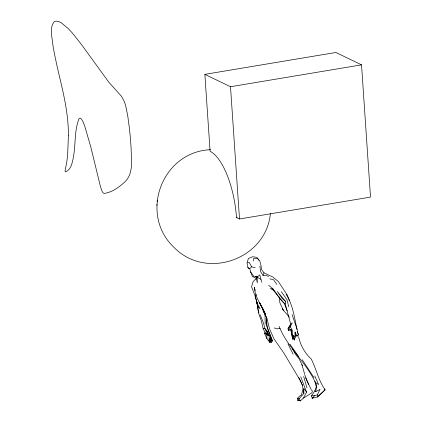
<?xml version="1.0" encoding="UTF-8"?>
<svg xmlns="http://www.w3.org/2000/svg" width="422" height="422" viewBox="0 0 422 422"><rect width="100%" height="100%" fill="white"/><g stroke="black" fill="none" stroke-linecap="round" stroke-linejoin="round"><path stroke-width="0.63" d="M253.374 260.923L253.49 258.554L257.457 258.449L259.773 260.785L261.012 265.617L261.513 269.579L264.024 272.86L272.886 277.064L278.314 281.49L287.276 295.083L289.555 300.828M287.261 310.856L284.402 303.814L273.377 290.236L273.435 289.281L268.687 285.283M261.883 282.339L259.704 274.87L257.198 277.138L256.054 277.534L255.521 276.705L256.84 276.194L257.198 277.138L257.309 282.824L256.286 278.298L253.042 281.738L251.581 286.754L255.204 296.244L257.483 304.009L260.036 308.646L258.042 306.994L255.204 296.244L255.996 294.688M270.407 213.516C266.187 258.908 207.096 280.277 174.724 248.089C138.463 214.951 161.399 151.714 210.573 149.683M157.142 201.521L157.242 200.139M156.889 205.377L156.963 204.353M293.606 335.912L294.166 340.085L295.31 337.141L293.823 335.511L292.704 339.219L292.224 336.598L292.794 331.17L290.246 326.681L292.224 322.883L290.732 324.159L288.068 328.363L288.284 330.426L290.858 329.593L291.723 331.302M316.711 385.719L314.844 390.877L315.746 391.716L316.711 385.719C308.044 363.68 287.809 348.482 279.127 326.354M293.132 336.645L292.704 339.219L290.858 329.593L292.224 336.598M294.477 338.307L294.166 340.085L293.823 335.511M290.732 324.159L285.203 303.988L285.778 301.624L277.301 291.518L282.133 298.38L285.778 301.624M313.145 397.777L312.138 398.532L312.407 397.466M301.155 395.409L303.054 389.67L302.542 385.734L300.369 380.707L284.127 353.488L273.931 338.771L269.489 328.632L267.005 318.536L264.43 313.815L263.655 310.128L259.319 302.368L265.549 314.353C261.513 305.37 254.941 297.336 254.345 287.092L255.263 290.779M268.682 276.384L265.728 275.387L263.033 275.418L264.024 272.86M312.138 398.532L312.343 398.11L317.465 396.96L317.365 394.881L320.055 389.253L315.746 391.716M306.562 392.122L303.793 388.303L303.909 393.462L297.732 400.209L300.327 400.9L303.45 398.104L306.562 392.122L300.733 376.767M290.246 326.681L288.284 330.426L289.434 329.793M255.816 279.111L256.465 277.993M317.365 394.881L314.859 395.456L312.343 398.11L311.441 395.915L314.844 390.877M288.068 328.363L290.241 325.504M255.204 296.244L256.391 294.767M256.84 276.194L254.392 277.196L252.562 276.811L250.578 271.868L249.761 268.687L251.623 266.81L255.226 267.675M298.111 400.383L297.452 398.284L300.633 395.171M303.45 398.104L311.853 392.808L312.417 391.083L311.214 389.617M237.138 217.43L236.494 217.536A57.028 21.232 80.5 0 0 210.098 151.324L204.865 74.356L335.891 52.476L361.533 64.851L370.521 197.1L239.496 218.981L236.494 217.536M204.865 74.356L230.507 86.732L361.533 64.851M311.441 395.915L314.859 395.456M247.725 262.516L249.297 262.394L251.623 266.81M258.042 306.994L256.882 302.31L258.681 313.393L261.339 320.789L263.149 328.685L264.874 328.606L267.585 331.587L268.418 335.358L269.373 336.16L267.712 332.541L264.874 328.606L263.623 323.305L260.105 314.701M279.775 328.321L280.118 328.374L277.428 328.828L274.184 327.936M297.452 398.284L299.425 398.579L300.327 400.9L297.732 400.209M269.822 278.852L273.477 279.665L276.879 284.475M264.874 328.606L268.418 335.358L264.309 332.958L269.373 336.16L266.678 333.939L264.309 332.958L266.941 338.687L270.075 342.68L268.914 337.542L271.299 342.384L268.851 339.341M273.377 290.236L270.307 288.442L273.435 289.281L280.134 298.992L285.203 303.988M257.198 277.138L260.833 279.364M258.892 260.253L256.887 257.357L252.736 256.729L248.405 258.443L247.065 262.943L247.862 267.49L249.761 268.687M315.677 382.638L318.626 384.537L314.807 375.986M295.099 334.762L296.946 336.181L298.37 334.962C294.635 321.332 294.065 306.514 286.127 294.382M269.843 338.402L271.995 340.348L267.337 327.857L266.351 319.67M270.375 338.95L272.696 341.161L266.767 326.122L266.467 316.389M268.418 335.358L264.478 331.37L263.149 328.685M247.862 267.49L249.054 268.708M283.125 309.954L289.397 317.175M324.339 388.952L325.119 389.833L317.465 396.96L325.119 389.833C318.457 380.507 316.4 369.044 311.204 358.985C304.684 352.982 300.496 345.27 298.56 336.656M282.239 308.762L283.373 310.302L279.876 302.817L279.243 296.998M250.578 271.868L254.392 277.196M271.235 339.283L271.995 340.348M281.347 291.681L287.007 299.762L288.727 306.757M290.009 344.257L298.66 356.601M272.696 341.161L269.922 337.146L271.299 342.384L270.27 340.264M259.446 302.474L260.142 303.492M302.215 359.686L314.063 377.769M263.033 275.418L260.796 271.979L259.868 266.308M268.93 340.533L270.075 342.68M292.409 348.556L295.395 354.206L299.066 358.705L302.505 365.737M310.94 389.073L305.612 377.901M287.973 343.83L293.121 354.211M298.729 377.537L302.669 385.576M295.094 334.213L295.083 332.03L296.946 336.181L298.37 334.962L297.336 331.291M304.642 374.662L308.566 384.416M292.114 314.675L297.12 329.345M258.886 312.56L258.264 310.798L256.882 302.31M301.872 364.619L304.621 373.992M303.676 376.487L306.931 387.813M314.891 381.288L316.247 386.568M303.054 389.67L303.909 393.462M262.859 308.93L263.423 312.676M230.507 86.732L239.496 218.981M266.678 333.939L266.941 338.687M295.083 332.03L295.31 337.141M265 314.316L265.211 323.948M68.411 135.494L67.631 155.106L66.755 162.18L65.046 171.021L65.336 171.875C71.038 170.129 72.278 162.57 73.344 157.469C75.791 144.64 74.188 130.867 79.03 118.624L80.127 118.102L81.43 119.025L82.949 121.631L84.706 126.057L90.762 146.835L100.394 186.36L102.182 191.535L103.11 192.833L104.171 193.44C112.569 192.29 120.001 186.603 125.972 180.827C133.674 171.902 131.221 159.12 131.11 148.333A905.886 550.214 -28.1 0 0 129.454 128.636L127.75 115.876L125.635 105.547L124.427 101.781L121.52 96.343L108.829 82.206L81.504 44.574L72.357 33.027L68.269 28.606L61.285 22.814L58.442 21.448L56.052 21.1L54.137 21.775C48.999 28.474 52.455 37.933 52.961 45.592C54.776 56.384 57.265 67.051 59.745 77.701C64.286 96.659 68.512 115.897 68.411 135.494"/></g></svg>
